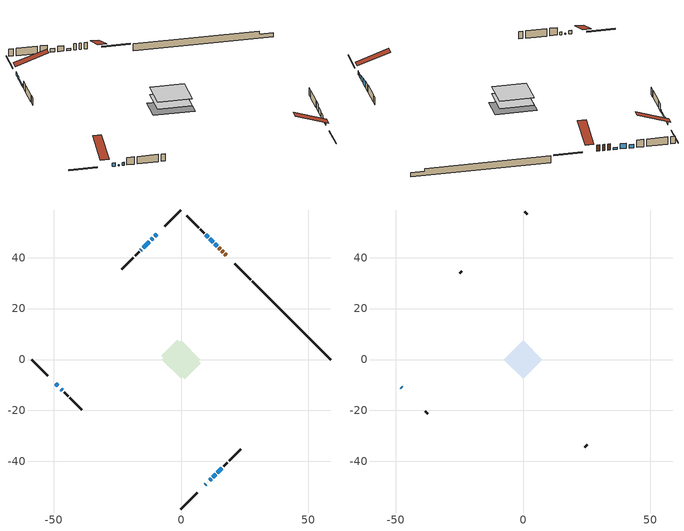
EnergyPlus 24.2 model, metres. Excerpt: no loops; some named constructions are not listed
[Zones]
conditioned space
 floor adiabatic (AdiabaticFloorConstruction): -7.52,0 0,7.52 7.52,0 0,-7.52 z1.06
 floor foundation (Slab1 construction): -7.68,1.53 -1.53,7.68 7.68,-1.53 1.53,-7.68 z-1.3
 wall outside (RimJoist1 construction): 0,-58.72 6.3,-52.42 / -58.72,0 -52.42,-6.3 / 0,58.72 -6.3,52.42 / 27.35,31.37 21.05,37.67 z1.06:1.36
 wall outside (AdiabaticWallConstruction 1): 17.81,40.91 17.16,41.56 / 16.5,42.22 16.04,42.68 / 15.39,43.33 14.83,43.89 z1.06:3.09
 wall outside (AdiabaticWallConstruction): 9.54,-49.18 9.82,-48.9 / 10.47,-48.25 10.55,-48.17 z1.06:2.28; -9.54,49.18 -10.4,48.32 / -49.18,-9.54 -48.48,-10.24 / 11.21,-47.51 11.82,-46.9 z1.06:2.13; -11.06,47.66 -11.76,46.96 z1.06:2.03; 14.18,44.54 13.35,45.37 / -12.42,46.3 -14.89,43.83 z1.06:1.65; 12.47,-46.24 13.68,-45.04 z1.06:2.58; 14.33,-44.38 16.04,-42.68 z1.06:2.89; -46.95,-11.77 -46.57,-12.15 z1.06:1.95; 12.7,46.02 11.35,47.37 z1.06:2.79; 10.69,48.03 9.76,48.96 z1.06:2.18; -15.55,43.17 -15.82,42.9 z1.06:2
 wall outside (Wall1 construction): 16.7,-42.02 18.25,-40.47 / -45.91,-12.8 -44.36,-14.36 / -16.47,42.24 -18.03,40.69 / 9.1,49.62 7.55,51.17 z1.06:3.5
 wall outside (Wall2 construction): 18.91,-39.81 23.55,-35.17 / -43.71,-15.01 -39.07,-19.65 / -18.68,40.04 -23.32,35.4 / 6.89,51.83 2.25,56.47 z1.06:3.5
 wall foundation (FoundationWall1 construction): 28,30.72,-1.3 28,30.72,1.06 55.65,3.07,1.06 55.65,3.07,0.07 58.72,0,0.07 58.72,0,-1.3
 window (WindowConstruction 9): 9.54,-49.18 9.82,-48.9 z1.06:2.28
 window (WindowConstruction 6): -9.54,49.18 -10.4,48.32 z1.06:2.13
 window (WindowConstruction 7): -11.06,47.66 -11.76,46.96 z1.06:2.03
 window (WindowConstruction 8): -49.18,-9.54 -48.48,-10.24 z1.06:2.13
 window (WindowConstruction 12): 14.18,44.54 13.35,45.37 z1.06:1.65
 window (WindowConstruction 13): -12.42,46.3 -14.89,43.83 z1.06:1.65
 window (WindowConstruction 10): 10.47,-48.25 10.55,-48.17 z1.06:2.28
 window (WindowConstruction): 11.21,-47.51 11.82,-46.9 z1.06:2.13
 window (WindowConstruction 1): 12.48,-46.24 13.68,-45.04 z1.06:2.58
 window (WindowConstruction 2): 14.33,-44.38 16.04,-42.68 z1.06:2.89
 window (WindowConstruction 11): -46.95,-11.77 -46.57,-12.15 z1.06:1.95
 window (WindowConstruction 3): 12.7,46.02 11.35,47.37 z1.06:2.79
 window (WindowConstruction 4): 10.69,48.03 9.76,48.96 z1.06:2.18
 window (WindowConstruction 5): -15.55,43.17 -15.82,42.9 z1.06:2
 door (Door): 17.81,40.91 17.16,41.56 z1.06:3.09
 door (Door 1): 16.5,42.22 16.04,42.68 z1.06:3.09
 door (Door 2): 15.39,43.33 14.83,43.88 z1.06:3.09
 ceiling adiabatic (AdiabaticFloorConstruction): 0,-7.52 7.52,0 0,7.52 -7.52,0 z1.06
attic - vented
 floor to conditioned space (Floor1 construction Reversed): -7.52,0 0,7.52 7.52,0 0,-7.52 z3.5
 wall outside (AdiabaticWallConstruction): -47.82,-10.9 -47.6,-11.12 z1.06:1.37
 wall outside (Wall3 construction): 24.2,-34.52 25.14,-33.58 / -38.41,-20.31 -37.47,-21.25 / -23.98,34.74 -24.92,33.8 / 1.6,57.12 0.66,58.06 z1.06:3.5
 window (WindowConstruction 14): -47.82,-10.9 -47.61,-11.11 z1.06:1.36
 roof outside (Roof1 construction): 8.88,-49.84,3.5 1.56,-42.51,6.95 -0.37,-44.44,6.95 6.95,-51.77,3.5; -49.84,-8.88,3.5 -42.51,-1.56,6.95 -44.44,0.37,6.95 -51.77,-6.95,3.5; -8.88,49.84,3.5 -1.56,42.51,6.95 0.37,44.44,6.95 -6.95,51.77,3.5; 18.46,40.26,3.5 11.14,32.93,6.95 13.07,31,6.95 20.39,38.33,3.5
[Material] Roughness=Rough; Thermal Absorptance=0.9
Name | Thickness {m} | Conductivity {W/m-K} | Density {kg/m3} | Specific Heat {J/kg-K} | Solar Absorptance | Visible Absorptance
ceiling loosefill ins | 0.254 | 0.0480833 | 16.02 | 1046.75 | 0.7 | 0.7
ceiling stud and cavity | 0.1397 | 0.314827 | 65.682 | 1177.47 | 0.7 | 0.7
gypsum board | 0.0127 | 0.160291 | 801 | 837.4 | 0.6 | 0.6
[Construction]
Floor1 construction: ceiling loosefill ins, ceiling stud and cavity, gypsum board
[EnergyManagementSystem:OutputVariable] Type of Data in Variable=Summed; Update Frequency=ZoneTimestep
Name | EMS Variable | EMS Program or Subroutine | Units
loads_htg_slabs_annual_outvar; Energy Management System Output Variable 16 | loads_htg_slabs | component_loads_program | J
loads_htg_internal_mass_annual_outvar; Energy Management System Output Variable 17 | loads_htg_internal_mass | component_loads_program | J
loads_htg_infil_annual_outvar; Energy Management System Output Variable 18 | loads_htg_infil | component_loads_program | J
loads_htg_natvent_annual_outvar; Energy Management System Output Variable 19 | loads_htg_natvent | component_loads_program | J
loads_htg_mechvent_annual_outvar; Energy Management System Output Variable 20 | loads_htg_mechvent | component_loads_program | J
loads_htg_whf_annual_outvar; Energy Management System Output Variable 21 | loads_htg_whf | component_loads_program | J
loads_htg_ducts_annual_outvar; Energy Management System Output Variable 22 | loads_htg_ducts | component_loads_program | J
loads_htg_intgains_annual_outvar; Energy Management System Output Variable 23 | loads_htg_intgains | component_loads_program | J
loads_htg_lighting_annual_outvar; Energy Management System Output Variable 24 | loads_htg_lighting | component_loads_program | J
loads_clg_roofs_annual_outvar; Energy Management System Output Variable 25 | loads_clg_roofs | component_loads_program | J
loads_clg_ceilings_annual_outvar; Energy Management System Output Variable 26 | loads_clg_ceilings | component_loads_program | J
loads_clg_walls_annual_outvar; Energy Management System Output Variable 27 | loads_clg_walls | component_loads_program | J
loads_clg_rim_joists_annual_outvar; Energy Management System Output Variable 28 | loads_clg_rim_joists | component_loads_program | J
loads_clg_foundation_walls_annual_outvar; Energy Management System Output Variable 29 | loads_clg_foundation_walls | component_loads_program | J
loads_clg_doors_annual_outvar; Energy Management System Output Variable 30 | loads_clg_doors | component_loads_program | J
loads_clg_windows_conduction_annual_outvar; Energy Management System Output Variable 31 | loads_clg_windows_conduction | component_loads_program | J
loads_clg_windows_solar_annual_outvar; Energy Management System Output Variable 32 | loads_clg_windows_solar | component_loads_program | J
loads_clg_skylights_conduction_annual_outvar; Energy Management System Output Variable 33 | loads_clg_skylights_conduction | component_loads_program | J
loads_clg_skylights_solar_annual_outvar; Energy Management System Output Variable 34 | loads_clg_skylights_solar | component_loads_program | J
loads_clg_floors_annual_outvar; Energy Management System Output Variable 35 | loads_clg_floors | component_loads_program | J
loads_clg_slabs_annual_outvar; Energy Management System Output Variable 36 | loads_clg_slabs | component_loads_program | J
loads_clg_internal_mass_annual_outvar; Energy Management System Output Variable 37 | loads_clg_internal_mass | component_loads_program | J
loads_clg_infil_annual_outvar; Energy Management System Output Variable 38 | loads_clg_infil | component_loads_program | J
loads_clg_natvent_annual_outvar; Energy Management System Output Variable 39 | loads_clg_natvent | component_loads_program | J
loads_clg_mechvent_annual_outvar; Energy Management System Output Variable 40 | loads_clg_mechvent | component_loads_program | J
loads_clg_whf_annual_outvar; Energy Management System Output Variable 41 | loads_clg_whf | component_loads_program | J
loads_clg_ducts_annual_outvar; Energy Management System Output Variable 42 | loads_clg_ducts | component_loads_program | J
loads_clg_intgains_annual_outvar; Energy Management System Output Variable 43 | loads_clg_intgains | component_loads_program | J
loads_clg_lighting_annual_outvar; Energy Management System Output Variable 44 | loads_clg_lighting | component_loads_program | J
loads_htg_tot_annual_outvar; Energy Management System Output Variable 1; Energy Management System Output Variable 45 | loads_htg_tot | total_loads_program | J
loads_clg_tot_annual_outvar; Energy Management System Output Variable 2; Energy Management System Output Variable 46 | loads_clg_tot | total_loads_program | J
Energy Management System Output Variable 3 | htg_unmet_hours | unmet_hours_program | hr
Energy Management System Output Variable 4 | clg_unmet_hours | unmet_hours_program | hr
Energy Management System Output Variable 5 | loads_htg_roofs | component_loads_program | J
Energy Management System Output Variable 6 | loads_htg_ceilings | component_loads_program | J
Energy Management System Output Variable 7 | loads_htg_walls | component_loads_program | J
Energy Management System Output Variable 8 | loads_htg_rim_joists | component_loads_program | J
Energy Management System Output Variable 9 | loads_htg_foundation_walls | component_loads_program | J
Energy Management System Output Variable 10 | loads_htg_doors | component_loads_program | J
Energy Management System Output Variable 11 | loads_htg_windows_conduction | component_loads_program | J
Energy Management System Output Variable 12 | loads_htg_windows_solar | component_loads_program | J
Energy Management System Output Variable 13 | loads_htg_skylights_conduction | component_loads_program | J
Energy Management System Output Variable 14 | loads_htg_skylights_solar | component_loads_program | J
Energy Management System Output Variable 15 | loads_htg_floors | component_loads_program | J
[Schedule:Day:Interval]
interior lighting schedule day: No, 01:00, 0.108182, 04:00, 0.0901515, 05:00, 0.0991667, 06:00, 0.162273, 07:00, 0.270455, 08:00, 0.342576, 10:00, 0.369621, 11:00, 0.351591, 12:00, 0.333561, 13:00, 0.324545, 14:00, 0.31553, 15:00, 0.333561, 16:00, 0.369621, 17:00, 0.450758, 18:00, 0.585985, 19:00, 0.775303, 20:00, 0.955606, 21:00, 0.991667, 22:00, 0.712197, 23:00, 0.360606, 24:00, 0.162273
interior lighting schedule day 1: No, 01:00, 0.100909, 04:00, 0.0840909, 05:00, 0.0925, 06:00, 0.151364, 07:00, 0.252273, 08:00, 0.319545, 10:00, 0.344773, 11:00, 0.327955, 12:00, 0.311136, 13:00, 0.302727, 14:00, 0.294318, 15:00, 0.311136, 16:00, 0.344773, 17:00, 0.420455, 18:00, 0.546591, 19:00, 0.723182, 20:00, 0.891364, 21:00, 0.925, 22:00, 0.664318, 23:00, 0.336364, 24:00, 0.151364
interior lighting schedule day 2: No, 01:00, 0.0927273, 04:00, 0.0772727, 05:00, 0.085, 06:00, 0.139091, 07:00, 0.231818, 08:00, 0.293636, 10:00, 0.316818, 11:00, 0.301364, 12:00, 0.285909, 13:00, 0.278182, 14:00, 0.270455, 15:00, 0.285909, 16:00, 0.316818, 17:00, 0.386364, 18:00, 0.502273, 19:00, 0.664545, 20:00, 0.819091, 21:00, 0.85, 22:00, 0.610455, 23:00, 0.309091, 24:00, 0.139091
interior lighting schedule day 3: No, 01:00, 0.0845455, 04:00, 0.0704545, 05:00, 0.0775, 06:00, 0.126818, 07:00, 0.211364, 08:00, 0.267727, 10:00, 0.288864, 11:00, 0.274773, 12:00, 0.260682, 13:00, 0.253636, 14:00, 0.246591, 15:00, 0.260682, 16:00, 0.288864, 17:00, 0.352273, 18:00, 0.457955, 19:00, 0.605909, 20:00, 0.746818, 21:00, 0.775, 22:00, 0.556591, 23:00, 0.281818, 24:00, 0.126818
interior lighting schedule day 4: No, 01:00, 0.0763636, 04:00, 0.0636364, 05:00, 0.07, 06:00, 0.114545, 07:00, 0.190909, 08:00, 0.241818, 10:00, 0.260909, 11:00, 0.248182, 12:00, 0.235455, 13:00, 0.229091, 14:00, 0.222727, 15:00, 0.235455, 16:00, 0.260909, 17:00, 0.318182, 18:00, 0.413636, 19:00, 0.547273, 20:00, 0.674545, 21:00, 0.7, 22:00, 0.502727, 23:00, 0.254545, 24:00, 0.114545
interior lighting schedule day 5: No, 01:00, 0.0727273, 04:00, 0.0606061, 05:00, 0.0666667, 06:00, 0.109091, 07:00, 0.181818, 08:00, 0.230303, 10:00, 0.248485, 11:00, 0.236364, 12:00, 0.224242, 13:00, 0.218182, 14:00, 0.212121, 15:00, 0.224242, 16:00, 0.248485, 17:00, 0.30303, 18:00, 0.393939, 19:00, 0.521212, 20:00, 0.642424, 21:00, 0.666667, 22:00, 0.478788, 23:00, 0.242424, 24:00, 0.109091
interior lighting schedule day 6: No, 01:00, 0.0745455, 04:00, 0.0621212, 05:00, 0.0683333, 06:00, 0.111818, 07:00, 0.186364, 08:00, 0.236061, 10:00, 0.254697, 11:00, 0.242273, 12:00, 0.229848, 13:00, 0.223636, 14:00, 0.217424, 15:00, 0.229848, 16:00, 0.254697, 17:00, 0.310606, 18:00, 0.403788, 19:00, 0.534242, 20:00, 0.658485, 21:00, 0.683333, 22:00, 0.490758, 23:00, 0.248485, 24:00, 0.111818
interior lighting schedule day 7: No, 01:00, 0.08, 04:00, 0.0666667, 05:00, 0.0733333, 06:00, 0.12, 07:00, 0.2, 08:00, 0.253333, 10:00, 0.273333, 11:00, 0.26, 12:00, 0.246667, 13:00, 0.24, 14:00, 0.233333, 15:00, 0.246667, 16:00, 0.273333, 17:00, 0.333333, 18:00, 0.433333, 19:00, 0.573333, 20:00, 0.706667, 21:00, 0.733333, 22:00, 0.526667, 23:00, 0.266667, 24:00, 0.12
interior lighting schedule day 8: No, 01:00, 0.0890909, 04:00, 0.0742424, 05:00, 0.0816667, 06:00, 0.133636, 07:00, 0.222727, 08:00, 0.282121, 10:00, 0.304394, 11:00, 0.289545, 12:00, 0.274697, 13:00, 0.267273, 14:00, 0.259848, 15:00, 0.274697, 16:00, 0.304394, 17:00, 0.371212, 18:00, 0.482576, 19:00, 0.638485, 20:00, 0.78697, 21:00, 0.816667, 22:00, 0.586515, 23:00, 0.29697, 24:00, 0.133636
interior lighting schedule day 9: No, 01:00, 0.0972727, 04:00, 0.0810606, 05:00, 0.0891667, 06:00, 0.145909, 07:00, 0.243182, 08:00, 0.30803, 10:00, 0.332348, 11:00, 0.316136, 12:00, 0.299924, 13:00, 0.291818, 14:00, 0.283712, 15:00, 0.299924, 16:00, 0.332348, 17:00, 0.405303, 18:00, 0.526894, 19:00, 0.697121, 20:00, 0.859242, 21:00, 0.891667, 22:00, 0.640379, 23:00, 0.324242, 24:00, 0.145909
interior lighting schedule day 10: No, 01:00, 0.105455, 04:00, 0.0878788, 05:00, 0.0966667, 06:00, 0.158182, 07:00, 0.263636, 08:00, 0.333939, 10:00, 0.360303, 11:00, 0.342727, 12:00, 0.325152, 13:00, 0.316364, 14:00, 0.307576, 15:00, 0.325152, 16:00, 0.360303, 17:00, 0.439394, 18:00, 0.571212, 19:00, 0.755758, 20:00, 0.931515, 21:00, 0.966667, 22:00, 0.694242, 23:00, 0.351515, 24:00, 0.158182
interior lighting schedule day 11: No, 01:00, 0.109091, 04:00, 0.0909091, 05:00, 0.1, 06:00, 0.163636, 07:00, 0.272727, 08:00, 0.345455, 10:00, 0.372727, 11:00, 0.354545, 12:00, 0.336364, 13:00, 0.327273, 14:00, 0.318182, 15:00, 0.336364, 16:00, 0.372727, 17:00, 0.454545, 18:00, 0.590909, 19:00, 0.781818, 20:00, 0.963636, 21:00, 1, 22:00, 0.718182, 23:00, 0.363636, 24:00, 0.163636
interior lighting schedule default day; occupants schedule default day; clothes dryer schedule default day; cooking range schedule default day; mech vent bath fan 0 schedule default day; mech vent bath fan 1 schedule default day; mech vent range fan 0 schedule default day; misc plug loads schedule default day; general water use schedule default day; clothes dryer exhaust 0 schedule default day; cooling season schedule day; cooling season schedule day 2; cooling season schedule default day; exterior lighting schedule default day; natural vent schedule default day: No, 24:00, 0
occupants schedule day: No, 05:00, 0.426829, 06:00, 0.719512, 07:00, 1, 08:00, 0.670732, 09:00, 0.329268, 14:00, 0.170732, 15:00, 0.231707, 16:00, 0.329268, 17:00, 0.5, 18:00, 0.670732, 19:00, 0.829268, 21:00, 1, 22:00, 0.853659, 23:00, 0.646341, 24:00, 0.426829
clothes dryer schedule day; clothes dryer exhaust 0 schedule day: No, 01:00, 0.123457, 02:00, 0.0740741, 03:00, 0.0493827, 04:00, 0.0246914, 05:00, 0.0493827, 06:00, 0.0740741, 07:00, 0.197531, 08:00, 0.395062, 09:00, 0.592593, 10:00, 0.839506, 11:00, 0.962963, 12:00, 1, 13:00, 0.91358, 14:00, 0.82716, 15:00, 0.716049, 16:00, 0.753086, 17:00, 0.679012, 18:00, 0.666667, 20:00, 0.62963, 21:00, 0.641975, 22:00, 0.666667, 23:00, 0.54321, 24:00, 0.296296
cooking range schedule day: No, 05:00, 0.0597015, 06:00, 0.11194, 07:00, 0.171642, 08:00, 0.291045, 11:00, 0.343284, 12:00, 0.402985, 13:00, 0.462687, 14:00, 0.343284, 15:00, 0.291045, 16:00, 0.402985, 17:00, 0.567164, 18:00, 1, 19:00, 0.850746, 20:00, 0.432836, 21:00, 0.291045, 22:00, 0.231343, 23:00, 0.171642, 24:00, 0.11194
mech vent bath fan 0 schedule day; mech vent bath fan 1 schedule day: No, 07:00, 0, 08:00, 1, 09:00, 0.2, 24:00, 0
mech vent range fan 0 schedule day: No, 18:00, 0, 19:00, 1, 20:00, 0.2, 24:00, 0
misc plug loads schedule day: No, 06:00, 0.705882, 07:00, 0.745098, 08:00, 0.803922, 15:00, 0.823529, 16:00, 0.862745, 17:00, 0.921569, 18:00, 0.980392, 19:00, 1, 20:00, 0.980392, 21:00, 0.941176, 22:00, 0.862745, 23:00, 0.784314, 24:00, 0.72549
general water use schedule day: No, 01:00, 0.315068, 03:00, 0.287671, 04:00, 0.342466, 05:00, 0.369863, 06:00, 0.520548, 07:00, 0.60274, 08:00, 0.534247, 10:00, 0.506849, 11:00, 0.465753, 14:00, 0.479452, 15:00, 0.534247, 16:00, 0.589041, 17:00, 0.69863, 18:00, 0.876712, 19:00, 0.890411, 20:00, 0.986301, 21:00, 1, 22:00, 0.863014, 23:00, 0.616438, 24:00, 0.465753
cooling season schedule day 1: No, 24:00, 1
exterior lighting schedule day: No, 01:00, 0.566667, 03:00, 0.524167, 05:00, 0.495833, 06:00, 0.5525, 07:00, 0.623333, 08:00, 0.580833, 09:00, 0.439167, 10:00, 0.354167, 12:00, 0.34, 13:00, 0.354167, 14:00, 0.396667, 15:00, 0.425, 16:00, 0.495833, 17:00, 0.623333, 18:00, 0.793333, 19:00, 0.906667, 20:00, 0.963333, 21:00, 0.991667, 22:00, 0.920833, 23:00, 0.793333, 24:00, 0.665833
exterior lighting schedule day 1: No, 01:00, 0.528571, 03:00, 0.488929, 05:00, 0.4625, 06:00, 0.515357, 07:00, 0.581429, 08:00, 0.541786, 09:00, 0.409643, 10:00, 0.330357, 12:00, 0.317143, 13:00, 0.330357, 14:00, 0.37, 15:00, 0.396429, 16:00, 0.4625, 17:00, 0.581429, 18:00, 0.74, 19:00, 0.845714, 20:00, 0.898571, 21:00, 0.925, 22:00, 0.858929, 23:00, 0.74, 24:00, 0.621071
exterior lighting schedule day 10: No, 01:00, 0.552381, 03:00, 0.510952, 05:00, 0.483333, 06:00, 0.538571, 07:00, 0.607619, 08:00, 0.56619, 09:00, 0.428095, 10:00, 0.345238, 12:00, 0.331429, 13:00, 0.345238, 14:00, 0.386667, 15:00, 0.414286, 16:00, 0.483333, 17:00, 0.607619, 18:00, 0.773333, 19:00, 0.88381, 20:00, 0.939048, 21:00, 0.966667, 22:00, 0.897619, 23:00, 0.773333, 24:00, 0.649048
exterior lighting schedule day 11: No, 01:00, 0.571429, 03:00, 0.528571, 05:00, 0.5, 06:00, 0.557143, 07:00, 0.628571, 08:00, 0.585714, 09:00, 0.442857, 10:00, 0.357143, 12:00, 0.342857, 13:00, 0.357143, 14:00, 0.4, 15:00, 0.428571, 16:00, 0.5, 17:00, 0.628571, 18:00, 0.8, 19:00, 0.914286, 20:00, 0.971429, 21:00, 1, 22:00, 0.928571, 23:00, 0.8, 24:00, 0.671429
exterior lighting schedule day 2: No, 01:00, 0.485714, 03:00, 0.449286, 05:00, 0.425, 06:00, 0.473571, 07:00, 0.534286, 08:00, 0.497857, 09:00, 0.376429, 10:00, 0.303571, 12:00, 0.291429, 13:00, 0.303571, 14:00, 0.34, 15:00, 0.364286, 16:00, 0.425, 17:00, 0.534286, 18:00, 0.68, 19:00, 0.777143, 20:00, 0.825714, 21:00, 0.85, 22:00, 0.789286, 23:00, 0.68, 24:00, 0.570714
exterior lighting schedule day 3: No, 01:00, 0.442857, 03:00, 0.409643, 05:00, 0.3875, 06:00, 0.431786, 07:00, 0.487143, 08:00, 0.453929, 09:00, 0.343214, 10:00, 0.276786, 12:00, 0.265714, 13:00, 0.276786, 14:00, 0.31, 15:00, 0.332143, 16:00, 0.3875, 17:00, 0.487143, 18:00, 0.62, 19:00, 0.708571, 20:00, 0.752857, 21:00, 0.775, 22:00, 0.719643, 23:00, 0.62, 24:00, 0.520357
exterior lighting schedule day 4: No, 01:00, 0.4, 03:00, 0.37, 05:00, 0.35, 06:00, 0.39, 07:00, 0.44, 08:00, 0.41, 09:00, 0.31, 10:00, 0.25, 12:00, 0.24, 13:00, 0.25, 14:00, 0.28, 15:00, 0.3, 16:00, 0.35, 17:00, 0.44, 18:00, 0.56, 19:00, 0.64, 20:00, 0.68, 21:00, 0.7, 22:00, 0.65, 23:00, 0.56, 24:00, 0.47
exterior lighting schedule day 5: No, 01:00, 0.380952, 03:00, 0.352381, 05:00, 0.333333, 06:00, 0.371429, 07:00, 0.419048, 08:00, 0.390476, 09:00, 0.295238, 10:00, 0.238095, 12:00, 0.228571, 13:00, 0.238095, 14:00, 0.266667, 15:00, 0.285714, 16:00, 0.333333, 17:00, 0.419048, 18:00, 0.533333, 19:00, 0.609524, 20:00, 0.647619, 21:00, 0.666667, 22:00, 0.619048, 23:00, 0.533333, 24:00, 0.447619
exterior lighting schedule day 6: No, 01:00, 0.390476, 03:00, 0.36119, 05:00, 0.341667, 06:00, 0.380714, 07:00, 0.429524, 08:00, 0.400238, 09:00, 0.302619, 10:00, 0.244048, 12:00, 0.234286, 13:00, 0.244048, 14:00, 0.273333, 15:00, 0.292857, 16:00, 0.341667, 17:00, 0.429524, 18:00, 0.546667, 19:00, 0.624762, 20:00, 0.66381, 21:00, 0.683333, 22:00, 0.634524, 23:00, 0.546667, 24:00, 0.45881
exterior lighting schedule day 7: No, 01:00, 0.419048, 03:00, 0.387619, 05:00, 0.366667, 06:00, 0.408571, 07:00, 0.460952, 08:00, 0.429524, 09:00, 0.324762, 10:00, 0.261905, 12:00, 0.251429, 13:00, 0.261905, 14:00, 0.293333, 15:00, 0.314286, 16:00, 0.366667, 17:00, 0.460952, 18:00, 0.586667, 19:00, 0.670476, 20:00, 0.712381, 21:00, 0.733333, 22:00, 0.680952, 23:00, 0.586667, 24:00, 0.492381
exterior lighting schedule day 8: No, 01:00, 0.466667, 03:00, 0.431667, 05:00, 0.408333, 06:00, 0.455, 07:00, 0.513333, 08:00, 0.478333, 09:00, 0.361667, 10:00, 0.291667, 12:00, 0.28, 13:00, 0.291667, 14:00, 0.326667, 15:00, 0.35, 16:00, 0.408333, 17:00, 0.513333, 18:00, 0.653333, 19:00, 0.746667, 20:00, 0.793333, 21:00, 0.816667, 22:00, 0.758333, 23:00, 0.653333, 24:00, 0.548333
exterior lighting schedule day 9: No, 01:00, 0.509524, 03:00, 0.47131, 05:00, 0.445833, 06:00, 0.496786, 07:00, 0.560476, 08:00, 0.522262, 09:00, 0.394881, 10:00, 0.318452, 12:00, 0.305714, 13:00, 0.318452, 14:00, 0.356667, 15:00, 0.382143, 16:00, 0.445833, 17:00, 0.560476, 18:00, 0.713333, 19:00, 0.815238, 20:00, 0.86619, 21:00, 0.891667, 22:00, 0.827976, 23:00, 0.713333, 24:00, 0.59869
[Schedule:Week:Daily]
clothes dryer exhaust 0 schedule Week Rule - Jan1-Dec31: clothes dryer exhaust 0 schedule day, clothes dryer exhaust 0 schedule day, clothes dryer exhaust 0 schedule day, clothes dryer exhaust 0 schedule day, clothes dryer exhaust 0 schedule day, clothes dryer exhaust 0 schedule day, clothes dryer exhaust 0 schedule day, clothes dryer exhaust 0 schedule default day, clothes dryer exhaust 0 schedule default day, clothes dryer exhaust 0 schedule default day, clothes dryer exhaust 0 schedule default day, clothes dryer exhaust 0 schedule default day
cooling season schedule Week Rule - Jan1-May26: cooling season schedule day, cooling season schedule day, cooling season schedule day, cooling season schedule day, cooling season schedule day, cooling season schedule day, cooling season schedule day, cooling season schedule default day, cooling season schedule default day, cooling season schedule default day, cooling season schedule default day, cooling season schedule default day
cooling season schedule Week Rule - May27-Jun2: cooling season schedule day, cooling season schedule day, cooling season schedule day, cooling season schedule day, cooling season schedule day, cooling season schedule day 1, cooling season schedule day 1, cooling season schedule default day, cooling season schedule default day, cooling season schedule default day, cooling season schedule default day, cooling season schedule default day
cooling season schedule Week Rule - Jun3-Aug25: cooling season schedule day 1, cooling season schedule day 1, cooling season schedule day 1, cooling season schedule day 1, cooling season schedule day 1, cooling season schedule day 1, cooling season schedule day 1, cooling season schedule default day, cooling season schedule default day, cooling season schedule default day, cooling season schedule default day, cooling season schedule default day
cooling season schedule Week Rule - Aug26-Sep1: cooling season schedule day 1, cooling season schedule day 1, cooling season schedule day 1, cooling season schedule day 1, cooling season schedule day 1, cooling season schedule day 1, cooling season schedule day 2, cooling season schedule default day, cooling season schedule default day, cooling season schedule default day, cooling season schedule default day, cooling season schedule default day
cooling season schedule Week Rule - Sep2-Dec31: cooling season schedule day 2, cooling season schedule day 2, cooling season schedule day 2, cooling season schedule day 2, cooling season schedule day 2, cooling season schedule day 2, cooling season schedule day 2, cooling season schedule default day, cooling season schedule default day, cooling season schedule default day, cooling season schedule default day, cooling season schedule default day
exterior lighting schedule Week Rule - Aug26-Sep1: exterior lighting schedule day 7, exterior lighting schedule day 7, exterior lighting schedule day 7, exterior lighting schedule day 7, exterior lighting schedule day 7, exterior lighting schedule day 7, exterior lighting schedule day 8, exterior lighting schedule default day, exterior lighting schedule default day, exterior lighting schedule default day, exterior lighting schedule default day, exterior lighting schedule default day
exterior lighting schedule Week Rule - Sep2-Sep29: exterior lighting schedule day 8, exterior lighting schedule day 8, exterior lighting schedule day 8, exterior lighting schedule day 8, exterior lighting schedule day 8, exterior lighting schedule day 8, exterior lighting schedule day 8, exterior lighting schedule default day, exterior lighting schedule default day, exterior lighting schedule default day, exterior lighting schedule default day, exterior lighting schedule default day
exterior lighting schedule Week Rule - Sep30-Oct6: exterior lighting schedule day 8, exterior lighting schedule day 9, exterior lighting schedule day 9, exterior lighting schedule day 9, exterior lighting schedule day 9, exterior lighting schedule day 9, exterior lighting schedule day 9, exterior lighting schedule default day, exterior lighting schedule default day, exterior lighting schedule default day, exterior lighting schedule default day, exterior lighting schedule default day
exterior lighting schedule Week Rule - Oct7-Oct27: exterior lighting schedule day 9, exterior lighting schedule day 9, exterior lighting schedule day 9, exterior lighting schedule day 9, exterior lighting schedule day 9, exterior lighting schedule day 9, exterior lighting schedule day 9, exterior lighting schedule default day, exterior lighting schedule default day, exterior lighting schedule default day, exterior lighting schedule default day, exterior lighting schedule default day
exterior lighting schedule Week Rule - Oct28-Nov3: exterior lighting schedule day 9, exterior lighting schedule day 9, exterior lighting schedule day 9, exterior lighting schedule day 9, exterior lighting schedule day 10, exterior lighting schedule day 10, exterior lighting schedule day 10, exterior lighting schedule default day, exterior lighting schedule default day, exterior lighting schedule default day, exterior lighting schedule default day, exterior lighting schedule default day
exterior lighting schedule Week Rule - Nov4-Nov24: exterior lighting schedule day 10, exterior lighting schedule day 10, exterior lighting schedule day 10, exterior lighting schedule day 10, exterior lighting schedule day 10, exterior lighting schedule day 10, exterior lighting schedule day 10, exterior lighting schedule default day, exterior lighting schedule default day, exterior lighting schedule default day, exterior lighting schedule default day, exterior lighting schedule default day
exterior lighting schedule Week Rule - Nov25-Dec1: exterior lighting schedule day 10, exterior lighting schedule day 10, exterior lighting schedule day 10, exterior lighting schedule day 10, exterior lighting schedule day 10, exterior lighting schedule day 10, exterior lighting schedule day 11, exterior lighting schedule default day, exterior lighting schedule default day, exterior lighting schedule default day, exterior lighting schedule default day, exterior lighting schedule default day
exterior lighting schedule Week Rule - Dec2-Dec31: exterior lighting schedule day 11, exterior lighting schedule day 11, exterior lighting schedule day 11, exterior lighting schedule day 11, exterior lighting schedule day 11, exterior lighting schedule day 11, exterior lighting schedule day 11, exterior lighting schedule default day, exterior lighting schedule default day, exterior lighting schedule default day, exterior lighting schedule default day, exterior lighting schedule default day
natural vent schedule Week Rule - Jan1-Dec31: natural vent schedule default day, natural vent schedule default day, natural vent schedule default day, natural vent schedule default day, natural vent schedule default day, natural vent schedule default day, natural vent schedule default day, natural vent schedule default day, natural vent schedule default day, natural vent schedule default day, natural vent schedule default day, natural vent schedule default day
[Schedule:Year]
clothes dryer exhaust 0 schedule: clothes dryer exhaust 0 schedule Week Rule - Jan1-Dec31, 1, 1, 12, 31
cooling season schedule: cooling season schedule Week Rule - Jan1-May26, 1, 1, 5, 26, cooling season schedule Week Rule - May27-Jun2, 5, 27, 6, 2, cooling season schedule Week Rule - Jun3-Aug25, 6, 3, 8, 25, cooling season schedule Week Rule - Aug26-Sep1, 8, 26, 9, 1, cooling season schedule Week Rule - Sep2-Dec31, 9, 2, 12, 31
natural vent schedule: natural vent schedule Week Rule - Jan1-Dec31, 1, 1, 12, 31
